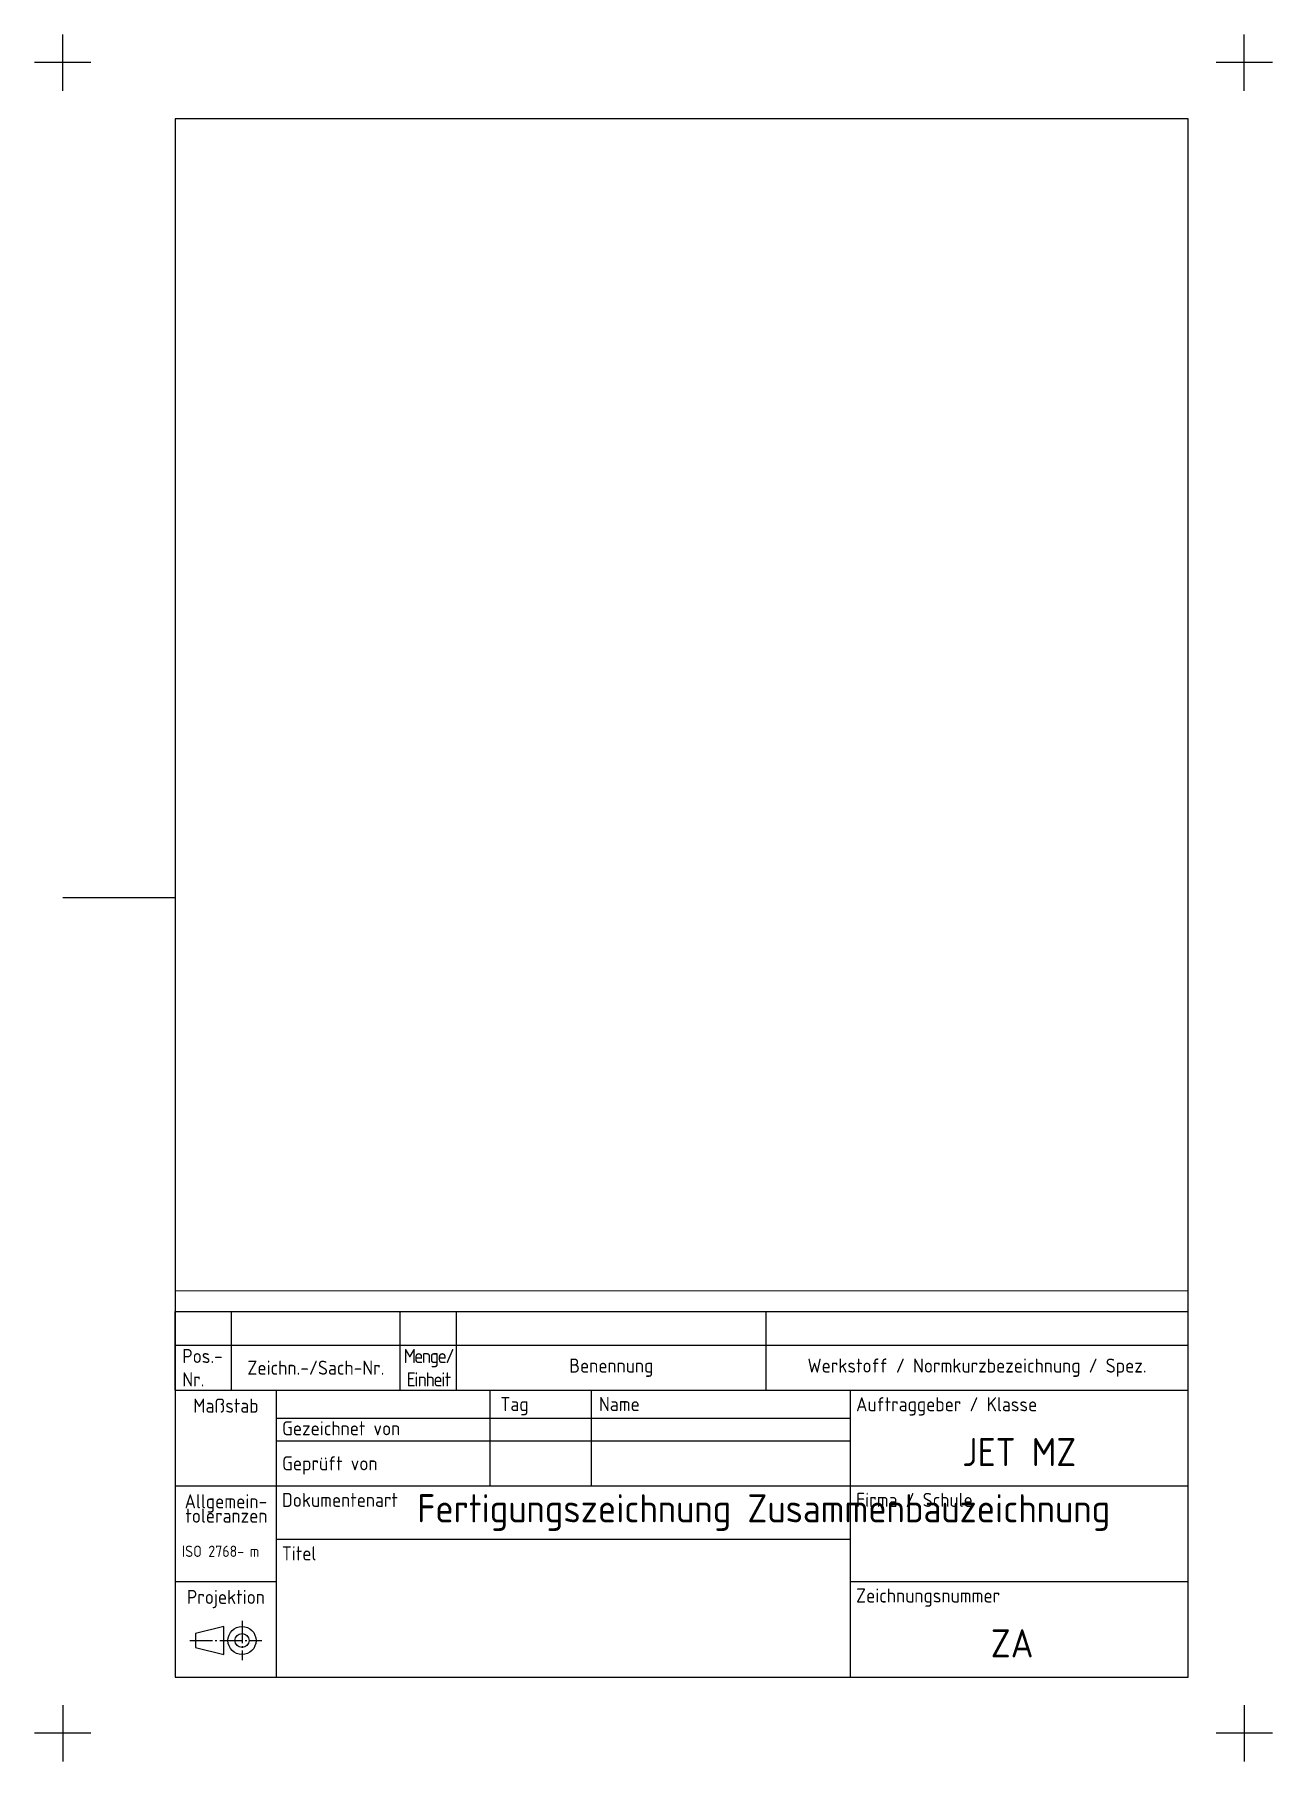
# Paper-space layout 'A4' of a CAD drawing. Header units: millimetres. Extents: x -12 to 208, y -10 to 297.
# The model-space entities are those that its viewports show. They can reach past a viewport. Long polylines and large blocks are cut down to what shows.
import ezdxf
from ezdxf.enums import TextEntityAlignment as Align

# ---------------------------------------------------------------- set-up
doc = ezdxf.new("R2010")
doc.units = ezdxf.units.MM
doc.linetypes.add('BBRZ_STRICHPUNKT', pattern=[13.25, 10, -1.25, 0.75, -1.25])
doc.layers.get('0').update_dxf_attribs({"plot": 0})
doc.layers.add('0.50', color=2, linetype='Continuous')
doc.layers.add('Schriftkopf', color=1, linetype='Continuous')
doc.layers.add('Ansichtsfenster', color=210, linetype='Continuous', plot=False)
doc.layers.add('KH-Linie', color=211, linetype='Continuous', plot=False)
doc.styles.add('5.0 T-Höhe', font='isocp.shx', dxfattribs={"height": 5})
doc.styles.add('7.0 T-Höhe', font='isocp.shx', dxfattribs={"height": 7})
doc.styles.add('Allgemein', font='isocp.shx')

# ---------------------------------------------------------------- blocks, each defined once
blk = doc.blocks.new('A4 bis A0_PLR_m_SK_BBRZ')
at = {"color": 4}
for p, q in [((-210, 292), (-210, 302)), ((0, 292), (0, 302)), ((-205, 297), (-215, 297)), ((5, 297), (-5, 297)), ((-190, 148.5), (-210, 148.5)), ((-210, 5), (-210, -5)), ((0, 5), (0, -5)), ((-205, 0), (-215, 0)), ((5, 0), (-5, 0))]:
    blk.add_line(p, q, dxfattribs=at)
blk.add_lwpolyline([(-190, 287), (-190, 10), (-10, 10), (-10, 287)], close=True)
for points in [[(-190, 61), (-10, 61)], [(-172, 10), (-172, 44), (-172, 61)], [(-134, 44), (-134, 61)], [(-70, 10), (-70, 61)], [(-190, 44), (-10, 44)], [(-172, 34.5), (-70, 34.5)], [(-190, 27), (-172, 27)], [(-70, 27), (-10, 27)]]:
    blk.add_lwpolyline(points)
for points in [[(-116, 44), (-116, 61)], [(-172, 56), (-70, 56)], [(-172, 52), (-70, 52)]]:
    blk.add_lwpolyline(points, dxfattribs=at)
blk.add_lwpolyline([(-181.38, 14), (-181.38, 19), (-186.38, 17.75), (-186.38, 15.25)], close=True, dxfattribs=at)
at = {"color": 4, "linetype": 'BBRZ_STRICHPUNKT', "ltscale": 0.4}
for points in [[(-178.13, 20), (-178.13, 13)], [(-187.38, 16.5), (-174.63, 16.5)]]:
    blk.add_lwpolyline(points, dxfattribs=at)
at = {"color": 4}
for radius in [2.5, 1.25]:
    blk.add_circle((-178.13, 16.5), radius, dxfattribs=at)
at = {"color": 4, "style": 'Allgemein'}
for s, p in [('Maßstab', (-181, 59.5)), ('Allgemein-', (-181, 42.5)), ('toleranzen', (-180.9, 39.94)), ('Projektion', (-181, 25.5))]:
    blk.add_text(s, height=2.5, dxfattribs=at).set_placement(p, align=Align.TOP_CENTER)
for s, height, p in [('Tag', 2.5, (-132.2, 57.29)), ('Name', 2.5, (-114.7, 57.29)), ('Gezeichnet von', 2.5, (-171, 52.98)), ('Geprüft von', 2.5, (-171, 46.75)), ('ISO 2768-', 2, (-188.81, 31.36))]:
    blk.add_text(s, height=height, dxfattribs=at).set_placement(p)
for s, p in [('Auftraggeber / Klasse', (-69, 58.5)), ('Dokumentenart', (-171.05, 41.5)), ('Firma / Schule', (-69, 41.5)), ('Titel', (-171.05, 32)), ('Zeichnungsnummer', (-69, 24.5))]:
    blk.add_text(s, height=2.5, dxfattribs=at).set_placement(p, align=Align.MIDDLE_LEFT)
for tag, p, height in [('GEZ-NAME', (-115, 52.79), 2.5), ('GEPR-TAG', (-133, 46.65), 2.5), ('GEPR-NAME', (-115, 46.65), 2.5), ('TOLERANZ', (-176.75, 31.36), 2)]:
    blk.add_attdef(tag, p, '', height=height, dxfattribs=at)
at = {"color": 2, "style": '5.0 T-Höhe'}
for tag, p in [('MAßSTAB', (-181, 52.28)), ('KLASSE', (-40, 50)), ('ZEICHNUNGNR.', (-39.84, 16))]:
    blk.add_attdef(tag, text='', height=5, dxfattribs=at).set_placement(p, align=Align.MIDDLE_CENTER)
at = {"color": 4, "style": 'Allgemein', "flags": 2}
blk.add_attdef('PLOT-TAG', (-133, 52.71), '', height=2.5, dxfattribs=at)
at = {"color": 4, "style": 'Allgemein'}
blk.add_attdef('NEBENMAßSTAB', text='', height=2.5, dxfattribs=at).set_placement((-181, 47.28), align=Align.MIDDLE_CENTER)
at = {"color": 7, "style": 'Allgemein', "flags": 3}
for tag, p in [('DK2', (-10, 43.85)), ('DK1', (-10, 44))]:
    blk.add_attdef(tag, text='', height=0.1, dxfattribs=at).set_placement(p, align=Align.TOP_RIGHT)
at = {"color": 2, "style": '5.0 T-Höhe'}
blk.add_attdef('DOKU_ART', text='', height=5, dxfattribs=at).set_placement((-147, 40), align=Align.MIDDLE_LEFT)
at = {"color": 0, "style": '7.0 T-Höhe'}
blk.add_attdef('TITEL_BENENNUNG', text='', height=7, dxfattribs=at).set_placement((-121, 22.25), align=Align.MIDDLE_CENTER)
blk = doc.blocks.new('*T4')
at = {"layer": '0.50', "color": 4, "linetype": 'ByBlock', "lineweight": -2, "transparency": 16777216}
blk.add_line((0, 14), (180, 14), dxfattribs=at)
at = {"layer": '0.50', "color": 1, "linetype": 'ByBlock', "lineweight": -2, "transparency": 16777216}
for p, q in [((0, 0), (0, 14)), ((10, 0), (10, 14)), ((40, 0), (40, 14)), ((50, 0), (50, 14)), ((105, 0), (105, 14)), ((180, 0), (180, 14)), ((0, 8), (180, 8)), ((0, 0), (180, 0))]:
    blk.add_line(p, q, dxfattribs=at)
at = {"layer": '0.50', "color": 4, "transparency": 16777216, "char_height": 2.5, "style": 'Allgemein'}
for s, insert, width, attachment_point in [('Pos.- Nr.', (1.25, 4), 7.5, 4), ('{\\T0.75;Menge/ Einheit}', (45, 4), 10, 5), ('Zeichn.-/Sach-Nr.', (25, 4), 30, 5), ('Benennung', (77.5, 4), 55, 5), ('Werkstoff / Normkurzbezeichnung / Spez.', (142.5, 4), 75, 5)]:
    blk.add_mtext(s, dxfattribs=dict(at, insert=insert, width=width, attachment_point=attachment_point))

msp = doc.modelspace()

# ---------------------------------------------------------------- linework, layer by layer
at = {"layer": 'KH-Linie'}
msp.add_lwpolyline([(999.96, 2447.33), (1179.96, 2447.33), (1179.96, 2655.68), (999.96, 2655.68)], close=True, dxfattribs=at)

psp = doc.layouts.new('A4')

# ---------------------------------------------------------------- block references
psp.add_blockref('*T4', (13.2, 55.99))
at = {"layer": 'Schriftkopf'}
ref = psp.add_blockref('A4 bis A0_PLR_m_SK_BBRZ', (203.2, -5.01), dxfattribs=at)
ref.add_attrib('ZEICHNUNGNR.', 'ZA ', dxfattribs={"layer": '0', "color": 2, "height": 5, "style": '5.0 T-Höhe'}).set_placement((163.36, 10.99), align=Align.MIDDLE_CENTER)
ref.add_attrib('KLASSE', 'JET MZ', dxfattribs={"layer": '0', "color": 2, "height": 5, "style": '5.0 T-Höhe'}).set_placement((163.2, 44.99), align=Align.MIDDLE_CENTER)
ref.add_attrib('TOLERANZ', 'm', (26.45, 26.35), dxfattribs={"layer": '0', "color": 4, "height": 2, "style": 'Allgemein'})
ref.add_attrib('DOKU_ART', 'Fertigungszeichnung Zusammenbauzeichnung', dxfattribs={"layer": '0', "color": 2, "height": 5, "style": '5.0 T-Höhe'}).set_placement((56.2, 34.99), align=Align.MIDDLE_LEFT)

# ---------------------------------------------------------------- viewports
at = {"layer": 'Ansichtsfenster'}
psp.add_viewport(center=(103.2, 177.81), size=(180, 208.356), view_center_point=(1089.96, 2551.51), view_height=208.356, dxfattribs=at)

doc.saveas('drawing.dxf')
